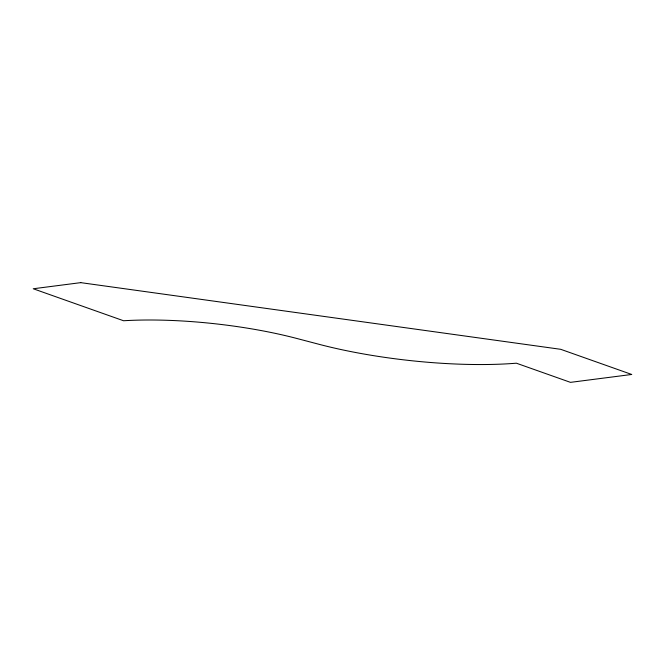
<?xml version="1.0" encoding="UTF-8"?>
<svg xmlns="http://www.w3.org/2000/svg" width="665" height="665" viewBox="0 0 665 665"><rect width="100%" height="100%" fill="white"/><g stroke="black" fill="none" stroke-linecap="round" stroke-linejoin="round"><path stroke-width="1" d="M80.756 282.642L33.25 288.76L123.582 320.754A156.475 37.323 6.4 0 1 296.848 338.477L318.884 344.262A171.711 40.956 6.4 0 0 516.373 363.198L570.479 382.358L631.75 374.47L560.728 349.316L80.756 282.642"/></g></svg>
